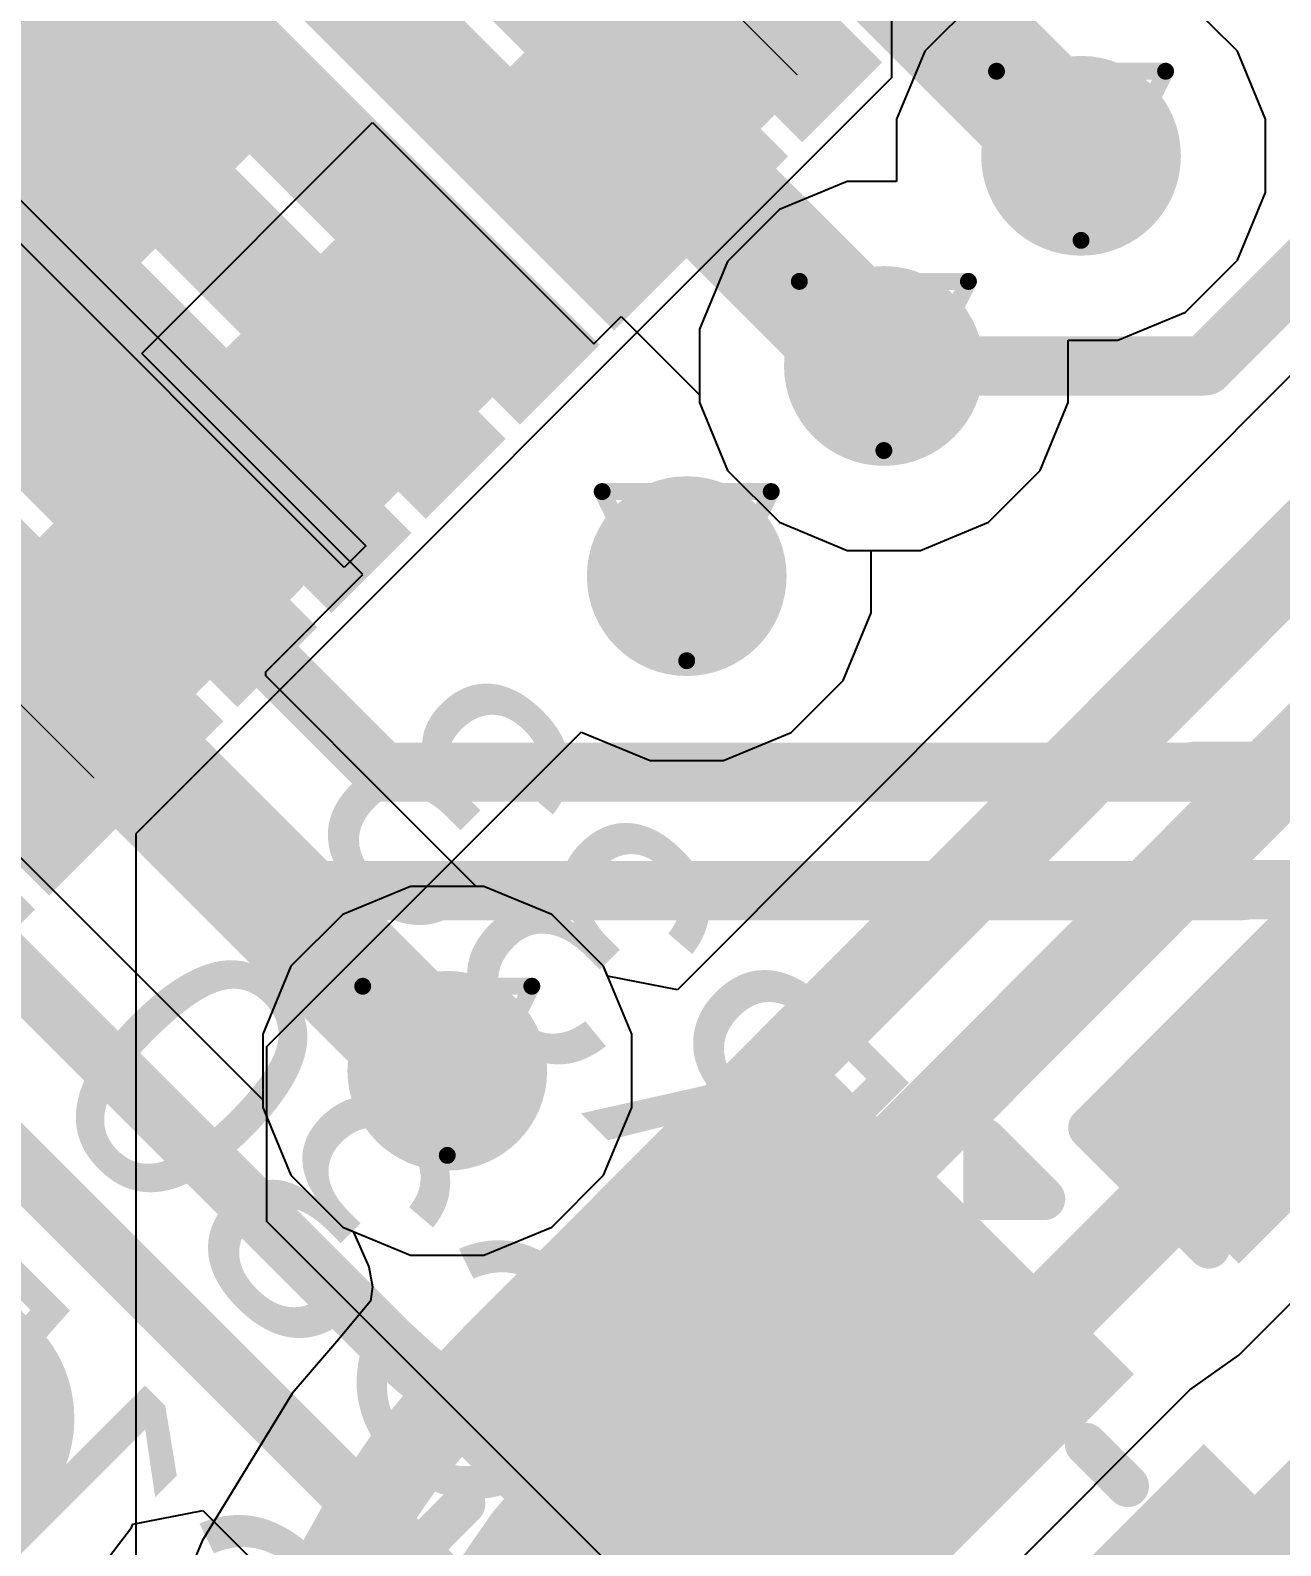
# Model space of a CAD drawing. Header units: inches. Extents: x 0 to 211, y 0 to 201.
# Drawn here: x 2.3435 to 2.4914, y 1.9974 to 2.1766 of the extents above; entities that cross this region are included whole.
import ezdxf

# ---------------------------------------------------------------- set-up
doc = ezdxf.new("R2010")
doc.units = ezdxf.units.IN
doc.header["$MEASUREMENT"] = 0
for name, color, linetype in [('Bottom Layer', 5, 'Continuous'), ('Bottom Overlay', 54, 'Continuous'), ('Bottom Paste', 16, 'Continuous'), ('Bottom Solder', 6, 'Continuous'), ('Drill Drawing', 1, 'Continuous'), ('Layer 1', 16, 'Continuous'), ('Layer 2', 76, 'Continuous'), ('Top Layer', 1, 'Continuous'), ('Top Overlay', 2, 'Continuous'), ('Top Paste', 8, 'Continuous'), ('Top Solder', 216, 'Continuous'), ('Via Holes', 16, 'Continuous')]:
    doc.layers.add(name, color=color, linetype=linetype)
doc.styles.add('Arial', font='', dxfattribs={"height": 0.2})
doc.styles.get('Arial').set_extended_font_data('Arial')

# ---------------------------------------------------------------- blocks, each defined once
blk = doc.blocks.new('SMD3225_4P_52')
at = {"layer": 'Top Layer'}
for points in [[(-0.07086615, 0.05708665), (-0.01574805, 0.05708665), (-0.01574805, 0.00984255), (-0.07086615, 0.00984255)], [(-0.07086615, -0.00984245), (-0.01574805, -0.00984245), (-0.01574805, -0.05708655), (-0.07086615, -0.05708655)]]:
    blk.add_hatch(color=1, dxfattribs=at).paths.add_polyline_path(points)
at = {"layer": 'Top Paste'}
for points in [[(-0.07086615, 0.05708665), (-0.01574805, 0.05708665), (-0.01574805, 0.00984255), (-0.07086615, 0.00984255)], [(-0.07086615, -0.00984245), (-0.01574805, -0.00984245), (-0.01574805, -0.05708655), (-0.07086615, -0.05708655)]]:
    blk.add_hatch(color=8, dxfattribs=at).paths.add_polyline_path(points)
at = {"layer": 'Top Solder'}
for points in [[(-0.07486615, 0.06108665), (-0.01174805, 0.06108665), (-0.01174805, 0.00584255), (-0.07486615, 0.00584255)], [(-0.07486615, -0.00584245), (-0.01174805, -0.00584245), (-0.01174805, -0.06108655), (-0.07486615, -0.06108655)]]:
    blk.add_hatch(color=216, dxfattribs=at).paths.add_polyline_path(points)
at = {"layer": 'Top Overlay'}
for points in [[(-0.065, -0.004, 0.005, 0.005, 0), (-0.065, 0.003, 0.005, 0.005, 0)], [(-0.082, -0.038, 0.005, 0.005, 0), (-0.082, -0.0279999, 0.005, 0.005, 0)], [(-0.077, -0.033, 0.005, 0.005, 0), (-0.082, -0.0279999, 0.005, 0.005, 0)], [(-0.077, -0.033, 0.005, 0.005, 0), (-0.082, -0.038, 0.005, 0.005, 0)], [(0.007, -0.0509999, 0.005, 0.005, 0), (-0.008, -0.0509999, 0.005, 0.005, 0)]]:
    blk.add_lwpolyline(points, format="xyseb", dxfattribs=at)
for points in [[(-0.06625, 0.003, 0.0025, 0.0025, 1), (-0.06375, 0.003, 0.0025, 0.0025, 1)], [(-0.06625, -0.004, 0.0025, 0.0025, 1), (-0.06375, -0.004, 0.0025, 0.0025, 1)], [(-0.08325, -0.0279999, 0.0025, 0.0025, 1), (-0.08075, -0.0279999, 0.0025, 0.0025, 1)], [(-0.08325, -0.0279999, 0.0025, 0.0025, 1), (-0.08075, -0.0279999, 0.0025, 0.0025, 1)], [(-0.07825, -0.033, 0.0025, 0.0025, 1), (-0.07575, -0.033, 0.0025, 0.0025, 1)], [(-0.07825, -0.033, 0.0025, 0.0025, 1), (-0.07575, -0.033, 0.0025, 0.0025, 1)], [(-0.08325, -0.038, 0.0025, 0.0025, 1), (-0.08075, -0.038, 0.0025, 0.0025, 1)], [(-0.08325, -0.038, 0.0025, 0.0025, 1), (-0.08075, -0.038, 0.0025, 0.0025, 1)], [(-0.00925, -0.0509999, 0.0025, 0.0025, 1), (-0.00675, -0.0509999, 0.0025, 0.0025, 1)]]:
    blk.add_lwpolyline(points, format="xyseb", close=True, dxfattribs=at)
blk = doc.blocks.new('LQFP_128_EP_14_14__64')
at = {"layer": 'Top Layer'}
for points in [[(0.2696724, 0.05116299999999999), (0.2696724, 0.059037), (0.3287274, 0.059037), (0.3287274, 0.05116300000000001)], [(0.2696724, 0.03543299999999999), (0.2696724, 0.04330699999999999), (0.3287274, 0.04330700000000001), (0.3287274, 0.03543300000000001)], [(0.2696725, 0.019683), (0.2696725, 0.02755699999999999), (0.3287275, 0.02755700000000001), (0.3287275, 0.01968300000000001)], [(0.2696725, 0.003932999999999995), (0.2696725, 0.01180699999999999), (0.3287275, 0.011807), (0.3287275, 0.003933000000000005)], [(0.2696725, -0.011807), (0.2696725, -0.003933000000000005), (0.3287275, -0.003932999999999995), (0.3287275, -0.01180699999999999)], [(0.2696725, -0.02755700000000001), (0.2696725, -0.01968300000000001), (0.3287275, -0.019683), (0.3287275, -0.02755699999999999)], [(0.2696724, -0.04330700000000001), (0.2696724, -0.03543300000000001), (0.3287274, -0.03543299999999999), (0.3287274, -0.04330699999999999)], [(0.2696724, -0.059037), (0.2696724, -0.05116300000000001), (0.3287274, -0.05116299999999999), (0.3287274, -0.059037)], [(0.2696725, -0.074807), (0.2696725, -0.066933), (0.3287275, -0.066933), (0.3287275, -0.074807)]]:
    blk.add_hatch(color=1, dxfattribs=at).paths.add_polyline_path(points)
at = {"layer": 'Top Paste'}
for points in [[(0.2696724, 0.05116299999999999), (0.2696724, 0.059037), (0.3287274, 0.059037), (0.3287274, 0.05116300000000001)], [(0.2696724, 0.03543299999999999), (0.2696724, 0.04330699999999999), (0.3287274, 0.04330700000000001), (0.3287274, 0.03543300000000001)], [(0.2696725, 0.019683), (0.2696725, 0.02755699999999999), (0.3287275, 0.02755700000000001), (0.3287275, 0.01968300000000001)], [(0.2696725, 0.003932999999999995), (0.2696725, 0.01180699999999999), (0.3287275, 0.011807), (0.3287275, 0.003933000000000005)], [(0.2696725, -0.011807), (0.2696725, -0.003933000000000005), (0.3287275, -0.003932999999999995), (0.3287275, -0.01180699999999999)], [(0.2696725, -0.02755700000000001), (0.2696725, -0.01968300000000001), (0.3287275, -0.019683), (0.3287275, -0.02755699999999999)], [(0.2696724, -0.04330700000000001), (0.2696724, -0.03543300000000001), (0.3287274, -0.03543299999999999), (0.3287274, -0.04330699999999999)], [(0.2696724, -0.059037), (0.2696724, -0.05116300000000001), (0.3287274, -0.05116299999999999), (0.3287274, -0.059037)], [(0.2696725, -0.074807), (0.2696725, -0.066933), (0.3287275, -0.066933), (0.3287275, -0.074807)]]:
    blk.add_hatch(color=8, dxfattribs=at).paths.add_polyline_path(points)
at = {"layer": 'Top Solder'}
for points in [[(0.2669166, 0.0641771), (0.2669166, 0.0775629), (0.3314834, 0.0775629), (0.3314834, 0.0641771)], [(0.2669165, 0.04840709999999999), (0.2669165, 0.0617929), (0.3314833, 0.0617929), (0.3314833, 0.04840710000000001)], [(0.2669165, 0.03267709999999999), (0.2669165, 0.0460629), (0.3314833, 0.0460629), (0.3314833, 0.03267710000000001)], [(0.2669166, 0.01692709999999999), (0.2669166, 0.03031289999999999), (0.3314834, 0.03031290000000001), (0.3314834, 0.01692710000000001)], [(0.2669166, 0.001177099999999994), (0.2669166, 0.01456289999999999), (0.3314834, 0.01456290000000001), (0.3314834, 0.001177100000000006)], [(0.2669166, -0.01456290000000001), (0.2669166, -0.001177100000000006), (0.3314834, -0.001177099999999994), (0.3314834, -0.01456289999999999)], [(0.2669166, -0.03031290000000001), (0.2669166, -0.01692710000000001), (0.3314834, -0.01692709999999999), (0.3314834, -0.03031289999999999)], [(0.2669165, -0.0460629), (0.2669165, -0.03267710000000001), (0.3314833, -0.03267709999999999), (0.3314833, -0.0460629)], [(0.2669165, -0.0617929), (0.2669165, -0.04840710000000001), (0.3314833, -0.04840709999999999), (0.3314833, -0.0617929)], [(0.2669166, -0.0775629), (0.2669166, -0.0641771), (0.3314834, -0.0641771), (0.3314834, -0.0775629)], [(0.2669166, -0.0932929), (0.2669166, -0.0799071), (0.3314834, -0.0799071), (0.3314834, -0.0932929)]]:
    blk.add_hatch(color=216, dxfattribs=at).paths.add_polyline_path(points)
blk = doc.blocks.new('R___0402_B_163')
at = {"layer": 'Bottom Layer'}
for points in [[(-0.009500000000000001, 0.0125), (-0.009499999999999998, -0.0125), (-0.0275, -0.0125), (-0.0275, 0.0125)], [(0.0275, 0.0125), (0.0275, -0.0125), (0.009500000000000001, -0.0125), (0.009499999999999998, 0.0125)]]:
    blk.add_hatch(color=5, dxfattribs=at).paths.add_polyline_path(points)
at = {"layer": 'Bottom Paste'}
for points in [[(-0.009500000000000001, 0.0125), (-0.009499999999999998, -0.0125), (-0.0275, -0.0125), (-0.0275, 0.0125)], [(0.0275, 0.0125), (0.0275, -0.0125), (0.009500000000000001, -0.0125), (0.009499999999999998, 0.0125)]]:
    blk.add_hatch(color=16, dxfattribs=at).paths.add_polyline_path(points)
at = {"layer": 'Bottom Solder'}
for points in [[(-0.007334600000000002, 0.0146654), (-0.007334599999999998, -0.0146654), (-0.0296654, -0.0146654), (-0.0296654, 0.0146654)], [(0.0296654, 0.0146654), (0.0296654, -0.0146654), (0.007334600000000002, -0.0146654), (0.007334599999999998, 0.0146654)]]:
    blk.add_hatch(color=6, dxfattribs=at).paths.add_polyline_path(points)
at = {"layer": 'Bottom Overlay'}
for points in [[(-0.031, 0.016, 0.005, 0.005, 0), (0.031, 0.016, 0.005, 0.005, 0)], [(-0.031, -0.016, 0.005, 0.005, 0), (-0.031, 0.016, 0.005, 0.005, 0)], [(0.031, -0.016, 0.005, 0.005, 0), (0.031, 0.016, 0.005, 0.005, 0)], [(-0.032, 0.017, 0.000127, 0.000127, 0), (0.032, 0.017, 0.000127, 0.000127, 0)], [(-0.031, -0.016, 0.005, 0.005, 0), (0.031, -0.016, 0.005, 0.005, 0)]]:
    blk.add_lwpolyline(points, format="xyseb", dxfattribs=at)
for points in [[(-0.03225, 0.016, 0.0025, 0.0025, 1), (-0.02975, 0.016, 0.0025, 0.0025, 1)], [(-0.03225, 0.016, 0.0025, 0.0025, 1), (-0.02975, 0.016, 0.0025, 0.0025, 1)], [(0.02975, 0.016, 0.0025, 0.0025, 1), (0.03225, 0.016, 0.0025, 0.0025, 1)], [(0.02975, 0.016, 0.0025, 0.0025, 1), (0.03225, 0.016, 0.0025, 0.0025, 1)], [(-0.0320317, 0.017, 6.35e-05, 6.35e-05, 1), (-0.0319683, 0.017, 6.35e-05, 6.35e-05, 1)], [(0.0319683, 0.017, 6.35e-05, 6.35e-05, 1), (0.0320317, 0.017, 6.35e-05, 6.35e-05, 1)], [(-0.03225, -0.016, 0.0025, 0.0025, 1), (-0.02975, -0.016, 0.0025, 0.0025, 1)], [(-0.03225, -0.016, 0.0025, 0.0025, 1), (-0.02975, -0.016, 0.0025, 0.0025, 1)], [(0.02975, -0.016, 0.0025, 0.0025, 1), (0.03225, -0.016, 0.0025, 0.0025, 1)], [(0.02975, -0.016, 0.0025, 0.0025, 1), (0.03225, -0.016, 0.0025, 0.0025, 1)]]:
    blk.add_lwpolyline(points, format="xyseb", close=True, dxfattribs=at)
blk = doc.blocks.new('R___0402_B_166')
at = {"layer": 'Bottom Layer'}
for points in [[(-0.009500000000000001, 0.0125), (-0.009499999999999998, -0.0125), (-0.0275, -0.0125), (-0.0275, 0.0125)], [(0.0275, 0.0125), (0.0275, -0.0125), (0.009500000000000001, -0.0125), (0.009499999999999998, 0.0125)]]:
    blk.add_hatch(color=5, dxfattribs=at).paths.add_polyline_path(points)
at = {"layer": 'Bottom Paste'}
for points in [[(-0.009500000000000001, 0.0125), (-0.009499999999999998, -0.0125), (-0.0275, -0.0125), (-0.0275, 0.0125)], [(0.0275, 0.0125), (0.0275, -0.0125), (0.009500000000000001, -0.0125), (0.009499999999999998, 0.0125)]]:
    blk.add_hatch(color=16, dxfattribs=at).paths.add_polyline_path(points)
at = {"layer": 'Bottom Solder'}
for points in [[(-0.007334600000000002, 0.0146654), (-0.007334599999999998, -0.0146654), (-0.0296654, -0.0146654), (-0.0296654, 0.0146654)], [(0.0296654, 0.0146654), (0.0296654, -0.0146654), (0.007334600000000002, -0.0146654), (0.007334599999999998, 0.0146654)]]:
    blk.add_hatch(color=6, dxfattribs=at).paths.add_polyline_path(points)
at = {"layer": 'Bottom Overlay'}
for points in [[(-0.031, 0.016, 0.005, 0.005, 0), (-0.031, -0.016, 0.005, 0.005, 0)], [(0.031, 0.016, 0.005, 0.005, 0), (-0.031, 0.016, 0.005, 0.005, 0)], [(0.031, 0.016, 0.005, 0.005, 0), (0.031, -0.016, 0.005, 0.005, 0)], [(0.032, 0.017, 0.000127, 0.000127, 0), (-0.032, 0.017, 0.000127, 0.000127, 0)], [(0.031, -0.016, 0.005, 0.005, 0), (-0.031, -0.016, 0.005, 0.005, 0)]]:
    blk.add_lwpolyline(points, format="xyseb", dxfattribs=at)
for points in [[(-0.03225, 0.016, 0.0025, 0.0025, 1), (-0.02975, 0.016, 0.0025, 0.0025, 1)], [(-0.03225, 0.016, 0.0025, 0.0025, 1), (-0.02975, 0.016, 0.0025, 0.0025, 1)], [(0.02975, 0.016, 0.0025, 0.0025, 1), (0.03225, 0.016, 0.0025, 0.0025, 1)], [(0.02975, 0.016, 0.0025, 0.0025, 1), (0.03225, 0.016, 0.0025, 0.0025, 1)], [(-0.0320317, 0.017, 6.35e-05, 6.35e-05, 1), (-0.0319683, 0.017, 6.35e-05, 6.35e-05, 1)], [(0.0319683, 0.017, 6.35e-05, 6.35e-05, 1), (0.0320317, 0.017, 6.35e-05, 6.35e-05, 1)], [(-0.03225, -0.016, 0.0025, 0.0025, 1), (-0.02975, -0.016, 0.0025, 0.0025, 1)], [(-0.03225, -0.016, 0.0025, 0.0025, 1), (-0.02975, -0.016, 0.0025, 0.0025, 1)], [(0.02975, -0.016, 0.0025, 0.0025, 1), (0.03225, -0.016, 0.0025, 0.0025, 1)], [(0.02975, -0.016, 0.0025, 0.0025, 1), (0.03225, -0.016, 0.0025, 0.0025, 1)]]:
    blk.add_lwpolyline(points, format="xyseb", close=True, dxfattribs=at)
blk = doc.blocks.new('C___0402_B_353')
at = {"layer": 'Bottom Layer'}
for points in [[(-0.009500000000000001, 0.0125), (-0.009499999999999998, -0.0125), (-0.0275, -0.0125), (-0.0275, 0.0125)], [(0.0275, 0.0125), (0.0275, -0.0125), (0.009500000000000001, -0.0125), (0.009499999999999998, 0.0125)]]:
    blk.add_hatch(color=5, dxfattribs=at).paths.add_polyline_path(points)
at = {"layer": 'Bottom Paste'}
for points in [[(-0.009500000000000001, 0.0125), (-0.009499999999999998, -0.0125), (-0.0275, -0.0125), (-0.0275, 0.0125)], [(0.0275, 0.0125), (0.0275, -0.0125), (0.009500000000000001, -0.0125), (0.009499999999999998, 0.0125)]]:
    blk.add_hatch(color=16, dxfattribs=at).paths.add_polyline_path(points)
at = {"layer": 'Bottom Solder'}
for points in [[(-0.007137800000000001, 0.0148622), (-0.007137799999999999, -0.0148622), (-0.0298622, -0.0148622), (-0.0298622, 0.0148622)], [(0.0298622, 0.0148622), (0.0298622, -0.0148622), (0.007137800000000001, -0.0148622), (0.007137799999999999, 0.0148622)]]:
    blk.add_hatch(color=6, dxfattribs=at).paths.add_polyline_path(points)
at = {"layer": 'Bottom Overlay'}
for points in [[(-0.011, 0.0160001, 0.005, 0.005, 0), (-0.031, 0.016, 0.005, 0.005, 0)], [(-0.031, 0.016, 0.005, 0.005, 0), (-0.031, -0.016, 0.005, 0.005, 0)], [(0.031, 0.016, 0.005, 0.005, 0), (0.011, 0.016, 0.005, 0.005, 0)], [(0.031, 0.016, 0.005, 0.005, 0), (0.031, -0.016, 0.005, 0.005, 0)], [(-0.011, -0.016, 0.005, 0.005, 0), (-0.031, -0.016, 0.005, 0.005, 0)], [(0.031, -0.016, 0.005, 0.005, 0), (0.011, -0.016, 0.005, 0.005, 0)]]:
    blk.add_lwpolyline(points, format="xyseb", dxfattribs=at)
for points in [[(-0.03225, 0.016, 0.0025, 0.0025, 1), (-0.02975, 0.016, 0.0025, 0.0025, 1)], [(-0.03225, 0.016, 0.0025, 0.0025, 1), (-0.02975, 0.016, 0.0025, 0.0025, 1)], [(-0.01225, 0.0160001, 0.0025, 0.0025, 1), (-0.00975, 0.0160001, 0.0025, 0.0025, 1)], [(0.00975, 0.016, 0.0025, 0.0025, 1), (0.01225, 0.016, 0.0025, 0.0025, 1)], [(0.02975, 0.016, 0.0025, 0.0025, 1), (0.03225, 0.016, 0.0025, 0.0025, 1)], [(0.02975, 0.016, 0.0025, 0.0025, 1), (0.03225, 0.016, 0.0025, 0.0025, 1)], [(-0.03225, -0.016, 0.0025, 0.0025, 1), (-0.02975, -0.016, 0.0025, 0.0025, 1)], [(-0.03225, -0.016, 0.0025, 0.0025, 1), (-0.02975, -0.016, 0.0025, 0.0025, 1)], [(-0.01225, -0.016, 0.0025, 0.0025, 1), (-0.00975, -0.016, 0.0025, 0.0025, 1)], [(0.00975, -0.016, 0.0025, 0.0025, 1), (0.01225, -0.016, 0.0025, 0.0025, 1)], [(0.02975, -0.016, 0.0025, 0.0025, 1), (0.03225, -0.016, 0.0025, 0.0025, 1)], [(0.02975, -0.016, 0.0025, 0.0025, 1), (0.03225, -0.016, 0.0025, 0.0025, 1)]]:
    blk.add_lwpolyline(points, format="xyseb", close=True, dxfattribs=at)
blk = doc.blocks.new('C___0402_B_358')
at = {"layer": 'Bottom Layer'}
for points in [[(-0.009500000000000001, 0.0125), (-0.009499999999999998, -0.0125), (-0.0275, -0.0125), (-0.0275, 0.0125)], [(0.0275, 0.0125), (0.0275, -0.0125), (0.009500000000000001, -0.0125), (0.009499999999999998, 0.0125)]]:
    blk.add_hatch(color=5, dxfattribs=at).paths.add_polyline_path(points)
at = {"layer": 'Bottom Paste'}
for points in [[(-0.009500000000000001, 0.0125), (-0.009499999999999998, -0.0125), (-0.0275, -0.0125), (-0.0275, 0.0125)], [(0.0275, 0.0125), (0.0275, -0.0125), (0.009500000000000001, -0.0125), (0.009499999999999998, 0.0125)]]:
    blk.add_hatch(color=16, dxfattribs=at).paths.add_polyline_path(points)
at = {"layer": 'Bottom Solder'}
for points in [[(-0.007137800000000001, 0.0148622), (-0.007137799999999999, -0.0148622), (-0.0298622, -0.0148622), (-0.0298622, 0.0148622)], [(0.0298622, 0.0148622), (0.0298622, -0.0148622), (0.007137800000000001, -0.0148622), (0.007137799999999999, 0.0148622)]]:
    blk.add_hatch(color=6, dxfattribs=at).paths.add_polyline_path(points)
at = {"layer": 'Bottom Overlay'}
for points in [[(-0.031, 0.016, 0.005, 0.005, 0), (-0.031, -0.016, 0.005, 0.005, 0)], [(-0.011, 0.016, 0.005, 0.005, 0), (-0.031, 0.016, 0.005, 0.005, 0)], [(0.031, 0.016, 0.005, 0.005, 0), (0.011, 0.016, 0.005, 0.005, 0)], [(0.031, 0.016, 0.005, 0.005, 0), (0.031, -0.016, 0.005, 0.005, 0)], [(-0.011, -0.016, 0.005, 0.005, 0), (-0.031, -0.016, 0.005, 0.005, 0)], [(0.031, -0.016, 0.005, 0.005, 0), (0.011, -0.016, 0.005, 0.005, 0)]]:
    blk.add_lwpolyline(points, format="xyseb", dxfattribs=at)
for points in [[(-0.03225, 0.016, 0.0025, 0.0025, 1), (-0.02975, 0.016, 0.0025, 0.0025, 1)], [(-0.03225, 0.016, 0.0025, 0.0025, 1), (-0.02975, 0.016, 0.0025, 0.0025, 1)], [(-0.01225, 0.016, 0.0025, 0.0025, 1), (-0.00975, 0.016, 0.0025, 0.0025, 1)], [(0.00975, 0.016, 0.0025, 0.0025, 1), (0.01225, 0.016, 0.0025, 0.0025, 1)], [(0.02975, 0.016, 0.0025, 0.0025, 1), (0.03225, 0.016, 0.0025, 0.0025, 1)], [(0.02975, 0.016, 0.0025, 0.0025, 1), (0.03225, 0.016, 0.0025, 0.0025, 1)], [(-0.03225, -0.016, 0.0025, 0.0025, 1), (-0.02975, -0.016, 0.0025, 0.0025, 1)], [(-0.03225, -0.016, 0.0025, 0.0025, 1), (-0.02975, -0.016, 0.0025, 0.0025, 1)], [(-0.01225, -0.016, 0.0025, 0.0025, 1), (-0.00975, -0.016, 0.0025, 0.0025, 1)], [(0.00975, -0.016, 0.0025, 0.0025, 1), (0.01225, -0.016, 0.0025, 0.0025, 1)], [(0.02975, -0.016, 0.0025, 0.0025, 1), (0.03225, -0.016, 0.0025, 0.0025, 1)], [(0.02975, -0.016, 0.0025, 0.0025, 1), (0.03225, -0.016, 0.0025, 0.0025, 1)]]:
    blk.add_lwpolyline(points, format="xyseb", close=True, dxfattribs=at)
blk = doc.blocks.new('C___0402_385')
at = {"layer": 'Top Layer'}
for points in [[(-0.0275, -0.0125), (-0.0275, 0.0125), (-0.009499999999999998, 0.0125), (-0.009500000000000001, -0.0125)], [(0.009499999999999998, -0.0125), (0.009500000000000001, 0.0125), (0.0275, 0.0125), (0.0275, -0.0125)]]:
    blk.add_hatch(color=1, dxfattribs=at).paths.add_polyline_path(points)
at = {"layer": 'Top Paste'}
for points in [[(-0.0275, -0.0125), (-0.0275, 0.0125), (-0.009499999999999998, 0.0125), (-0.009500000000000001, -0.0125)], [(0.009499999999999998, -0.0125), (0.009500000000000001, 0.0125), (0.0275, 0.0125), (0.0275, -0.0125)]]:
    blk.add_hatch(color=8, dxfattribs=at).paths.add_polyline_path(points)
at = {"layer": 'Top Solder'}
for points in [[(-0.0298622, -0.0148622), (-0.0298622, 0.0148622), (-0.007137799999999999, 0.0148622), (-0.007137800000000001, -0.0148622)], [(0.007137799999999999, -0.0148622), (0.007137800000000001, 0.0148622), (0.0298622, 0.0148622), (0.0298622, -0.0148622)]]:
    blk.add_hatch(color=216, dxfattribs=at).paths.add_polyline_path(points)
at = {"layer": 'Top Overlay'}
for points in [[(-0.011, 0.016, 0.005, 0.005, 0), (-0.031, 0.016, 0.005, 0.005, 0)], [(-0.031, 0.016, 0.005, 0.005, 0), (-0.031, -0.016, 0.005, 0.005, 0)], [(0.031, 0.016, 0.005, 0.005, 0), (0.011, 0.016, 0.005, 0.005, 0)], [(0.031, 0.016, 0.005, 0.005, 0), (0.031, -0.016, 0.005, 0.005, 0)], [(-0.011, -0.016, 0.005, 0.005, 0), (-0.031, -0.016, 0.005, 0.005, 0)], [(0.031, -0.016, 0.005, 0.005, 0), (0.011, -0.016, 0.005, 0.005, 0)]]:
    blk.add_lwpolyline(points, format="xyseb", dxfattribs=at)
for points in [[(-0.03225, 0.016, 0.0025, 0.0025, 1), (-0.02975, 0.016, 0.0025, 0.0025, 1)], [(-0.03225, 0.016, 0.0025, 0.0025, 1), (-0.02975, 0.016, 0.0025, 0.0025, 1)], [(-0.01225, 0.016, 0.0025, 0.0025, 1), (-0.00975, 0.016, 0.0025, 0.0025, 1)], [(0.00975, 0.016, 0.0025, 0.0025, 1), (0.01225, 0.016, 0.0025, 0.0025, 1)], [(0.02975, 0.016, 0.0025, 0.0025, 1), (0.03225, 0.016, 0.0025, 0.0025, 1)], [(0.02975, 0.016, 0.0025, 0.0025, 1), (0.03225, 0.016, 0.0025, 0.0025, 1)], [(-0.03225, -0.016, 0.0025, 0.0025, 1), (-0.02975, -0.016, 0.0025, 0.0025, 1)], [(-0.03225, -0.016, 0.0025, 0.0025, 1), (-0.02975, -0.016, 0.0025, 0.0025, 1)], [(-0.01225, -0.016, 0.0025, 0.0025, 1), (-0.00975, -0.016, 0.0025, 0.0025, 1)], [(0.00975, -0.016, 0.0025, 0.0025, 1), (0.01225, -0.016, 0.0025, 0.0025, 1)], [(0.02975, -0.016, 0.0025, 0.0025, 1), (0.03225, -0.016, 0.0025, 0.0025, 1)], [(0.02975, -0.016, 0.0025, 0.0025, 1), (0.03225, -0.016, 0.0025, 0.0025, 1)]]:
    blk.add_lwpolyline(points, format="xyseb", close=True, dxfattribs=at)

msp = doc.modelspace()

# ---------------------------------------------------------------- hatches: boundary and pattern name
at = {"layer": 'Bottom Layer'}
h = msp.add_hatch(color=5, dxfattribs=at)
edge = h.paths.add_edge_path()
edge.add_arc((2.4677484, 2.1617822), 0.011811, 0, 360)
h = msp.add_hatch(color=5, dxfattribs=at)
edge = h.paths.add_edge_path()
edge.add_arc((2.4444284, 2.1369267), 0.011811, 0, 360)
h = msp.add_hatch(color=5, dxfattribs=at)
edge = h.paths.add_edge_path()
edge.add_arc((2.4211084, 2.1120712), 0.011811, 0, 360)
h = msp.add_hatch(color=5, dxfattribs=at)
edge = h.paths.add_edge_path()
edge.add_arc((2.392789, 2.053572), 0.011811, 0, 360)
at = {"layer": 'Layer 1'}
h = msp.add_hatch(color=16, dxfattribs=at)
edge = h.paths.add_edge_path()
edge.add_arc((2.4677484, 2.1617822), 0.011811, 0, 360)
h = msp.add_hatch(color=16, dxfattribs=at)
edge = h.paths.add_edge_path()
edge.add_arc((2.4444284, 2.1369267), 0.011811, 0, 360)
h = msp.add_hatch(color=16, dxfattribs=at)
edge = h.paths.add_edge_path()
edge.add_arc((2.4211084, 2.1120712), 0.011811, 0, 360)
h = msp.add_hatch(color=16, dxfattribs=at)
edge = h.paths.add_edge_path()
edge.add_arc((2.392789, 2.053572), 0.011811, 0, 360)
at = {"layer": 'Layer 2'}
h = msp.add_hatch(color=76, dxfattribs=at)
edge = h.paths.add_edge_path()
edge.add_arc((2.4677484, 2.1617822), 0.011811, 0, 360)
h = msp.add_hatch(color=76, dxfattribs=at)
edge = h.paths.add_edge_path()
edge.add_arc((2.4444284, 2.1369267), 0.011811, 0, 360)
h = msp.add_hatch(color=76, dxfattribs=at)
edge = h.paths.add_edge_path()
edge.add_arc((2.4211084, 2.1120712), 0.011811, 0, 360)
h = msp.add_hatch(color=76, dxfattribs=at)
edge = h.paths.add_edge_path()
edge.add_arc((2.392789, 2.053572), 0.011811, 0, 360)
at = {"layer": 'Top Layer'}
msp.add_hatch(color=1, dxfattribs=at).paths.add_polyline_path([(2.3266834, 2.176091), (2.3200655, 2.1694731), (2.37852, 2.1110186), (2.3851379, 2.1176365)])
h = msp.add_hatch(color=1, dxfattribs=at)
edge = h.paths.add_edge_path()
edge.add_arc((2.4677484, 2.1617822), 0.011811, 0, 360)
h = msp.add_hatch(color=1, dxfattribs=at)
edge = h.paths.add_edge_path()
edge.add_arc((2.4444284, 2.1369267), 0.011811, 0, 360)
h = msp.add_hatch(color=1, dxfattribs=at)
edge = h.paths.add_edge_path()
edge.add_arc((2.4211084, 2.1120712), 0.011811, 0, 360)
h = msp.add_hatch(color=1, dxfattribs=at)
edge = h.paths.add_edge_path()
edge.add_arc((2.392789, 2.053572), 0.011811, 0, 360)
at = {"layer": 'Via Holes'}
h = msp.add_hatch(color=7, dxfattribs=at)
edge = h.paths.add_edge_path()
edge.add_arc((2.4677484, 2.1617822), 0.0059055, 0, 360)
h = msp.add_hatch(color=7, dxfattribs=at)
edge = h.paths.add_edge_path()
edge.add_arc((2.4444284, 2.1369267), 0.0059055, 0, 360)
h = msp.add_hatch(color=7, dxfattribs=at)
edge = h.paths.add_edge_path()
edge.add_arc((2.4211084, 2.1120712), 0.0059055, 0, 360)
h = msp.add_hatch(color=7, dxfattribs=at)
edge = h.paths.add_edge_path()
edge.add_arc((2.392789, 2.053572), 0.0059055, 0, 360)

# ---------------------------------------------------------------- linework, layer by layer
at = {"layer": 'Bottom Layer'}
for p, q in [((2.696923, 2.3405865), (2.4200092, 2.0631435)), ((2.4862389, 2.1741371), (2.4801033, 2.1802727)), ((2.4895594, 2.1661207), (2.4862389, 2.1741371)), ((2.3566517, 2.1384166), (2.3839501, 2.165715)), ((2.3839501, 2.165715), (2.4101131, 2.139552)), ((2.4895594, 2.1574437), (2.4895594, 2.1661207)), ((2.4862389, 2.1494273), (2.4895594, 2.1574437)), ((2.4801033, 2.1432917), (2.4862389, 2.1494273)), ((2.4101131, 2.139552), (2.4133413, 2.1427802)), ((2.4133413, 2.1427802), (2.4226174, 2.1335042)), ((2.4720869, 2.1399712), (2.4801033, 2.1432917)), ((2.4662394, 2.1325882), (2.4662394, 2.1399712)), ((2.4662394, 2.1399712), (2.4720869, 2.1399712)), ((2.3828147, 2.1122536), (2.3566517, 2.1384166)), ((2.4226174, 2.1335042), (2.4226174, 2.1325882)), ((2.4226174, 2.1325882), (2.4259379, 2.1245718)), ((2.4629189, 2.1245718), (2.4662394, 2.1325882)), ((2.4259379, 2.1245718), (2.4320735, 2.1184362)), ((2.4567833, 2.1184362), (2.4629189, 2.1245718)), ((2.4320735, 2.1184362), (2.4400899, 2.1151157)), ((2.4487669, 2.1151157), (2.4567833, 2.1184362)), ((2.4400899, 2.1151157), (2.4487669, 2.1151157)), ((2.3713126, 2.1007515), (2.3828147, 2.1122536)), ((2.3713126, 2.1002821), (2.3713126, 2.1007515)), ((2.387312, 2.0842826), (2.3713126, 2.1002821)), ((2.3873123, 2.0842824), (2.387312, 2.0842826)), ((2.3873125, 2.0842821), (2.3873123, 2.0842824)), ((2.3962116, 2.075383), (2.3873125, 2.0842821)), ((2.340853, 2.0802745), (2.3620783, 2.0590493)), ((2.3971275, 2.075383), (2.3962116, 2.075383)), ((2.4051439, 2.0720625), (2.3971275, 2.075383)), ((2.4112795, 2.0659269), (2.4051439, 2.0720625)), ((2.411754, 2.0647814), (2.4112795, 2.0659269)), ((2.4200092, 2.0631435), (2.411754, 2.0647814)), ((2.3620783, 2.0590493), (2.3620787, 2.0590487)), ((2.3620787, 2.0590487), (2.370978, 2.0501494)), ((2.370978, 2.0501494), (2.370978, 2.0492335)), ((2.370978, 2.0492335), (2.3742985, 2.0412171)), ((2.3742985, 2.0412171), (2.3804341, 2.0350815)), ((2.3804341, 2.0350815), (2.381643, 2.0345808)), ((2.381643, 2.0345808), (2.3834978, 2.0303928)), ((2.3834978, 2.0303928), (2.3839286, 2.0280154)), ((2.3839286, 2.0280154), (2.3837092, 2.0263471)), ((2.3837092, 2.0263471), (2.3797138, 2.0215699)), ((2.3797138, 2.0215699), (2.3744577, 2.0154158)), ((2.3744577, 2.0154158), (2.3637857, 1.9980006)), ((2.3637857, 1.9980006), (2.3559694, 1.9791304))]:
    msp.add_line(p, q, dxfattribs=at)
for points in [[(2.3985516, 2.0199953, 0.01, 0.01, 0), (2.7736551, 2.3958157, 0.01, 0.01, 0)], [(2.4105889, 2.007991, 0.01, 0.01, 0), (2.7856813, 2.3838002, 0.01, 0.01, 0)], [(2.3289941, 2.1983503, 0.015, 0.015, 0), (2.3582941, 2.1690503, 0.015, 0.015, 0)], [(2.4453359, 2.1841947, 0.015, 0.015, 0), (2.4674111, 2.1621195, 0.015, 0.015, 0)], [(2.3582941, 2.1679289, 0.015, 0.015, 0), (2.3582941, 2.1690503, 0.015, 0.015, 0)], [(2.412588, 2.1687671, 0.015, 0.015, 0), (2.4444284, 2.1369267, 0.015, 0.015, 0)], [(2.3544564, 2.1640912, 0.015, 0.015, 0), (2.3582941, 2.1679289, 0.015, 0.015, 0)], [(2.350995, 2.1073039, 0.015, 0.015, 0), (2.3534698, 2.1097787, 0.015, 0.015, 0)], [(2.350995, 2.1051825, 0.015, 0.015, 0), (2.350995, 2.1073039, 0.015, 0.015, 0)], [(2.350995, 2.1051825, 0.015, 0.015, 0), (2.3534698, 2.1027077, 0.015, 0.015, 0)], [(2.3534698, 2.0928913, 0.015, 0.015, 0), (2.3534698, 2.1027077, 0.015, 0.015, 0)], [(2.3534698, 2.0928913, 0.015, 0.015, 0), (2.3746955, 2.0716656, 0.015, 0.015, 0)], [(2.3746955, 2.0716655, 0.015, 0.015, 0), (2.3746955, 2.0716656, 0.015, 0.015, 0)], [(2.3746955, 2.0716655, 0.015, 0.015, 0), (2.392789, 2.053572, 0.015, 0.015, 0)], [(2.3957419, 2.0170743, 0.01, 0.01, 0), (2.398191, 2.0196266, 0.01, 0.01, 0)], [(2.398191, 2.0196266, 0.01, 0.01, 0), (2.3981968, 2.0196327, 0.01, 0.01, 0)], [(2.398191, 2.0196266, 0.01, 0.01, -7.775363833377034e-05), (2.3981968, 2.0196327, 0.01, 0.01, 0)], [(2.3981968, 2.0196327, 0.01, 0.01, -0.004697401301477964), (2.3985516, 2.0199953, 0.01, 0.01, 0)], [(2.365, 1.9389078, 0.01, 0.01, -0.1881129845134182), (2.3953054, 2.0166085, 0.01, 0.01, 0)], [(2.3953054, 2.0166085, 0.01, 0.01, -0.005910906065062896), (2.3957419, 2.0170743, 0.01, 0.01, 0)], [(2.4080084, 2.0053042, 0.01, 0.01, 0), (2.4104578, 2.0078569, 0.01, 0.01, 0)], [(2.4104578, 2.0078569, 0.01, 0.01, 0), (2.4104665, 2.0078659, 0.01, 0.01, 0)], [(2.4104578, 2.0078569, 0.01, 0.01, -0.0003127193403781351), (2.4104665, 2.0078659, 0.01, 0.01, 0)], [(2.4104665, 2.0078659, 0.01, 0.01, -0.004243389184751067), (2.4105852, 2.0079873, 0.01, 0.01, 0)], [(2.4105852, 2.0079873, 0.01, 0.01, 0), (2.4105889, 2.007991, 0.01, 0.01, 0)], [(2.4105852, 2.0079873, 0.01, 0.01, -0.0001308144532347098), (2.4105889, 2.007991, 0.01, 0.01, 0)], [(2.382, 1.9389078, 0.01, 0.01, -0.1882002181180387), (2.4078385, 2.0051227, 0.01, 0.01, 0)], [(2.4078386, 2.0051228, 0.01, 0.01, -0.006211977981708524), (2.4080084, 2.0053042, 0.01, 0.01, 0)]]:
    msp.add_lwpolyline(points, format="xyseb", dxfattribs=at)
for points in [[(2.3545441, 2.1690503, 0.0075, 0.0075, 1), (2.3620441, 2.1690503, 0.0075, 0.0075, 1)], [(2.3545441, 2.1690503, 0.0075, 0.0075, 1), (2.3620441, 2.1690503, 0.0075, 0.0075, 1)], [(2.408838, 2.1687671, 0.0075, 0.0075, 1), (2.416338, 2.1687671, 0.0075, 0.0075, 1)], [(2.3545441, 2.1679289, 0.0075, 0.0075, 1), (2.3620441, 2.1679289, 0.0075, 0.0075, 1)], [(2.3545441, 2.1679289, 0.0075, 0.0075, 1), (2.3620441, 2.1679289, 0.0075, 0.0075, 1)], [(2.3507064, 2.1640912, 0.0075, 0.0075, 1), (2.3582064, 2.1640912, 0.0075, 0.0075, 1)], [(2.4636611, 2.1621195, 0.0075, 0.0075, 1), (2.4711611, 2.1621195, 0.0075, 0.0075, 1)], [(2.4406784, 2.1369267, 0.0075, 0.0075, 1), (2.4481784, 2.1369267, 0.0075, 0.0075, 1)], [(2.3497198, 2.1097787, 0.0075, 0.0075, 1), (2.3572198, 2.1097787, 0.0075, 0.0075, 1)], [(2.347245, 2.1073039, 0.0075, 0.0075, 1), (2.354745, 2.1073039, 0.0075, 0.0075, 1)], [(2.347245, 2.1073039, 0.0075, 0.0075, 1), (2.354745, 2.1073039, 0.0075, 0.0075, 1)], [(2.347245, 2.1051825, 0.0075, 0.0075, 1), (2.354745, 2.1051825, 0.0075, 0.0075, 1)], [(2.347245, 2.1051825, 0.0075, 0.0075, 1), (2.354745, 2.1051825, 0.0075, 0.0075, 1)], [(2.3497198, 2.1027077, 0.0075, 0.0075, 1), (2.3572198, 2.1027077, 0.0075, 0.0075, 1)], [(2.3497198, 2.1027077, 0.0075, 0.0075, 1), (2.3572198, 2.1027077, 0.0075, 0.0075, 1)], [(2.3497198, 2.0928913, 0.0075, 0.0075, 1), (2.3572198, 2.0928913, 0.0075, 0.0075, 1)], [(2.3497198, 2.0928913, 0.0075, 0.0075, 1), (2.3572198, 2.0928913, 0.0075, 0.0075, 1)], [(2.3709455, 2.0716656, 0.0075, 0.0075, 1), (2.3784455, 2.0716656, 0.0075, 0.0075, 1)], [(2.3709455, 2.0716656, 0.0075, 0.0075, 1), (2.3784455, 2.0716656, 0.0075, 0.0075, 1)], [(2.3709455, 2.0716655, 0.0075, 0.0075, 1), (2.3784455, 2.0716655, 0.0075, 0.0075, 1)], [(2.3709455, 2.0716655, 0.0075, 0.0075, 1), (2.3784455, 2.0716655, 0.0075, 0.0075, 1)], [(2.389039, 2.053572, 0.0075, 0.0075, 1), (2.396539, 2.053572, 0.0075, 0.0075, 1)], [(2.395691, 2.0196266, 0.005, 0.005, 1), (2.400691, 2.0196266, 0.005, 0.005, 1)], [(2.395691, 2.0196266, 0.005, 0.005, 1), (2.400691, 2.0196266, 0.005, 0.005, 1)], [(2.395691, 2.0196266, 0.005, 0.005, 1), (2.400691, 2.0196266, 0.005, 0.005, 1)], [(2.3956968, 2.0196327, 0.005, 0.005, 1), (2.4006968, 2.0196327, 0.005, 0.005, 1)], [(2.3956968, 2.0196327, 0.005, 0.005, 1), (2.4006968, 2.0196327, 0.005, 0.005, 1)], [(2.3956968, 2.0196327, 0.005, 0.005, 1), (2.4006968, 2.0196327, 0.005, 0.005, 1)], [(2.3960516, 2.0199953, 0.005, 0.005, 1), (2.4010516, 2.0199953, 0.005, 0.005, 1)], [(2.3960516, 2.0199953, 0.005, 0.005, 1), (2.4010516, 2.0199953, 0.005, 0.005, 1)], [(2.3928054, 2.0166085, 0.005, 0.005, 1), (2.3978054, 2.0166085, 0.005, 0.005, 1)], [(2.3928054, 2.0166085, 0.005, 0.005, 1), (2.3978054, 2.0166085, 0.005, 0.005, 1)], [(2.3932419, 2.0170743, 0.005, 0.005, 1), (2.3982419, 2.0170743, 0.005, 0.005, 1)], [(2.3932419, 2.0170743, 0.005, 0.005, 1), (2.3982419, 2.0170743, 0.005, 0.005, 1)], [(2.4079578, 2.0078569, 0.005, 0.005, 1), (2.4129578, 2.0078569, 0.005, 0.005, 1)], [(2.4079578, 2.0078569, 0.005, 0.005, 1), (2.4129578, 2.0078569, 0.005, 0.005, 1)], [(2.4079578, 2.0078569, 0.005, 0.005, 1), (2.4129578, 2.0078569, 0.005, 0.005, 1)], [(2.4079665, 2.0078659, 0.005, 0.005, 1), (2.4129665, 2.0078659, 0.005, 0.005, 1)], [(2.4079665, 2.0078659, 0.005, 0.005, 1), (2.4129665, 2.0078659, 0.005, 0.005, 1)], [(2.4079665, 2.0078659, 0.005, 0.005, 1), (2.4129665, 2.0078659, 0.005, 0.005, 1)], [(2.4080852, 2.0079873, 0.005, 0.005, 1), (2.4130852, 2.0079873, 0.005, 0.005, 1)], [(2.4080852, 2.0079873, 0.005, 0.005, 1), (2.4130852, 2.0079873, 0.005, 0.005, 1)], [(2.4080852, 2.0079873, 0.005, 0.005, 1), (2.4130852, 2.0079873, 0.005, 0.005, 1)], [(2.4080889, 2.007991, 0.005, 0.005, 1), (2.4130889, 2.007991, 0.005, 0.005, 1)], [(2.4080889, 2.007991, 0.005, 0.005, 1), (2.4130889, 2.007991, 0.005, 0.005, 1)], [(2.4080889, 2.007991, 0.005, 0.005, 1), (2.4130889, 2.007991, 0.005, 0.005, 1)], [(2.4053385, 2.0051227, 0.005, 0.005, 1), (2.4103385, 2.0051227, 0.005, 0.005, 1)], [(2.4053386, 2.0051228, 0.005, 0.005, 1), (2.4103386, 2.0051228, 0.005, 0.005, 1)], [(2.4055084, 2.0053042, 0.005, 0.005, 1), (2.4105084, 2.0053042, 0.005, 0.005, 1)], [(2.4055084, 2.0053042, 0.005, 0.005, 1), (2.4105084, 2.0053042, 0.005, 0.005, 1)]]:
    msp.add_lwpolyline(points, format="xyseb", close=True, dxfattribs=at)
at = {"layer": 'Drill Drawing'}
for points in [[(2.4577484, 2.1717822, 0.002, 0.002, 0), (2.4777484, 2.1717822, 0.002, 0.002, 0)], [(2.4577484, 2.1717822, 0.002, 0.002, 0), (2.4677484, 2.1517822, 0.002, 0.002, 0)], [(2.4677484, 2.1517822, 0.002, 0.002, 0), (2.4777484, 2.1717822, 0.002, 0.002, 0)], [(2.4344284, 2.1469267, 0.002, 0.002, 0), (2.4544284, 2.1469267, 0.002, 0.002, 0)], [(2.4344284, 2.1469267, 0.002, 0.002, 0), (2.4444284, 2.1269267, 0.002, 0.002, 0)], [(2.4444284, 2.1269267, 0.002, 0.002, 0), (2.4544284, 2.1469267, 0.002, 0.002, 0)], [(2.4111084, 2.1220712, 0.002, 0.002, 0), (2.4311084, 2.1220712, 0.002, 0.002, 0)], [(2.4111084, 2.1220712, 0.002, 0.002, 0), (2.4211084, 2.1020712, 0.002, 0.002, 0)], [(2.4211084, 2.1020712, 0.002, 0.002, 0), (2.4311084, 2.1220712, 0.002, 0.002, 0)], [(2.382789, 2.063572, 0.002, 0.002, 0), (2.402789, 2.063572, 0.002, 0.002, 0)], [(2.382789, 2.063572, 0.002, 0.002, 0), (2.392789, 2.043572, 0.002, 0.002, 0)], [(2.392789, 2.043572, 0.002, 0.002, 0), (2.402789, 2.063572, 0.002, 0.002, 0)]]:
    msp.add_lwpolyline(points, format="xyseb", dxfattribs=at)
for points in [[(2.4572484, 2.1717822, 0.001, 0.001, 1), (2.4582484, 2.1717822, 0.001, 0.001, 1)], [(2.4572484, 2.1717822, 0.001, 0.001, 1), (2.4582484, 2.1717822, 0.001, 0.001, 1)], [(2.4772484, 2.1717822, 0.001, 0.001, 1), (2.4782484, 2.1717822, 0.001, 0.001, 1)], [(2.4772484, 2.1717822, 0.001, 0.001, 1), (2.4782484, 2.1717822, 0.001, 0.001, 1)], [(2.4672484, 2.1517822, 0.001, 0.001, 1), (2.4682484, 2.1517822, 0.001, 0.001, 1)], [(2.4672484, 2.1517822, 0.001, 0.001, 1), (2.4682484, 2.1517822, 0.001, 0.001, 1)], [(2.4339284, 2.1469267, 0.001, 0.001, 1), (2.4349284, 2.1469267, 0.001, 0.001, 1)], [(2.4339284, 2.1469267, 0.001, 0.001, 1), (2.4349284, 2.1469267, 0.001, 0.001, 1)], [(2.4539284, 2.1469267, 0.001, 0.001, 1), (2.4549284, 2.1469267, 0.001, 0.001, 1)], [(2.4539284, 2.1469267, 0.001, 0.001, 1), (2.4549284, 2.1469267, 0.001, 0.001, 1)], [(2.4439284, 2.1269267, 0.001, 0.001, 1), (2.4449284, 2.1269267, 0.001, 0.001, 1)], [(2.4439284, 2.1269267, 0.001, 0.001, 1), (2.4449284, 2.1269267, 0.001, 0.001, 1)], [(2.4106084, 2.1220712, 0.001, 0.001, 1), (2.4116084, 2.1220712, 0.001, 0.001, 1)], [(2.4106084, 2.1220712, 0.001, 0.001, 1), (2.4116084, 2.1220712, 0.001, 0.001, 1)], [(2.4306084, 2.1220712, 0.001, 0.001, 1), (2.4316084, 2.1220712, 0.001, 0.001, 1)], [(2.4306084, 2.1220712, 0.001, 0.001, 1), (2.4316084, 2.1220712, 0.001, 0.001, 1)], [(2.4206084, 2.1020712, 0.001, 0.001, 1), (2.4216084, 2.1020712, 0.001, 0.001, 1)], [(2.4206084, 2.1020712, 0.001, 0.001, 1), (2.4216084, 2.1020712, 0.001, 0.001, 1)], [(2.382289, 2.063572, 0.001, 0.001, 1), (2.383289, 2.063572, 0.001, 0.001, 1)], [(2.382289, 2.063572, 0.001, 0.001, 1), (2.383289, 2.063572, 0.001, 0.001, 1)], [(2.402289, 2.063572, 0.001, 0.001, 1), (2.403289, 2.063572, 0.001, 0.001, 1)], [(2.402289, 2.063572, 0.001, 0.001, 1), (2.403289, 2.063572, 0.001, 0.001, 1)], [(2.392289, 2.043572, 0.001, 0.001, 1), (2.393289, 2.043572, 0.001, 0.001, 1)], [(2.392289, 2.043572, 0.001, 0.001, 1), (2.393289, 2.043572, 0.001, 0.001, 1)]]:
    msp.add_lwpolyline(points, format="xyseb", close=True, dxfattribs=at)
at = {"layer": 'Layer 1'}
for p, q in [((2.4553935, 2.1802727), (2.4492579, 2.1741371)), ((2.4862389, 2.1741371), (2.4801033, 2.1802727)), ((2.4492579, 2.1741371), (2.4459374, 2.1661207)), ((2.4895594, 2.1661207), (2.4862389, 2.1741371)), ((2.4459374, 2.1661207), (2.4459374, 2.1587377)), ((2.4895594, 2.1574437), (2.4895594, 2.1661207)), ((2.4400899, 2.1587377), (2.4320735, 2.1554172)), ((2.4459374, 2.1587377), (2.4400899, 2.1587377)), ((2.4862389, 2.1494273), (2.4895594, 2.1574437)), ((2.4320735, 2.1554172), (2.4259379, 2.1492816)), ((2.4259379, 2.1492816), (2.4226174, 2.1412652)), ((2.4801033, 2.1432917), (2.4862389, 2.1494273)), ((2.4720869, 2.1399712), (2.4801033, 2.1432917)), ((2.4226174, 2.1412652), (2.4226174, 2.1325882)), ((2.4662394, 2.1325882), (2.4662394, 2.1399712)), ((2.4662394, 2.1399712), (2.4720869, 2.1399712)), ((2.4226174, 2.1325882), (2.4259379, 2.1245718)), ((2.4629189, 2.1245718), (2.4662394, 2.1325882)), ((2.4259379, 2.1245718), (2.4320735, 2.1184362)), ((2.4567833, 2.1184362), (2.4629189, 2.1245718)), ((2.4320735, 2.1184362), (2.4400899, 2.1151157)), ((2.4487669, 2.1151157), (2.4567833, 2.1184362)), ((2.4400899, 2.1151157), (2.4487669, 2.1151157)), ((2.3884505, 2.075383), (2.3804341, 2.0720625)), ((2.3971275, 2.075383), (2.3884505, 2.075383)), ((2.4051439, 2.0720625), (2.3971275, 2.075383)), ((2.3804341, 2.0720625), (2.3742985, 2.0659269)), ((2.4112795, 2.0659269), (2.4051439, 2.0720625)), ((2.3742985, 2.0659269), (2.370978, 2.0579105)), ((2.4146, 2.0579105), (2.4112795, 2.0659269)), ((2.370978, 2.0579105), (2.370978, 2.0492335)), ((2.4146, 2.0492335), (2.4146, 2.0579105)), ((2.370978, 2.0492335), (2.3742985, 2.0412171)), ((2.4112795, 2.0412171), (2.4146, 2.0492335)), ((2.3742985, 2.0412171), (2.3804341, 2.0350815)), ((2.4051439, 2.0350815), (2.4112795, 2.0412171)), ((2.3804341, 2.0350815), (2.3884505, 2.031761)), ((2.3971275, 2.031761), (2.4051439, 2.0350815)), ((2.3884505, 2.031761), (2.3971275, 2.031761))]:
    msp.add_line(p, q, dxfattribs=at)
at = {"layer": 'Layer 2'}
for p, q in [((2.4453358, 2.1887959), (2.4453357, 2.1710036)), ((2.4862389, 2.1741371), (2.4801033, 2.1802727)), ((2.4895594, 2.1661207), (2.4862389, 2.1741371)), ((2.4453357, 2.1710036), (2.3559447, 2.0816125)), ((2.4895594, 2.1574437), (2.4895594, 2.1661207)), ((2.4862389, 2.1494273), (2.4895594, 2.1574437)), ((2.4801033, 2.1432917), (2.4862389, 2.1494273)), ((2.4720869, 2.1399712), (2.4801033, 2.1432917)), ((2.4662394, 2.1325882), (2.4662394, 2.1399712)), ((2.4662394, 2.1399712), (2.4720869, 2.1399712)), ((2.4629189, 2.1245718), (2.4662394, 2.1325882)), ((2.4567833, 2.1184362), (2.4629189, 2.1245718)), ((2.4487669, 2.1151157), (2.4567833, 2.1184362)), ((2.4429194, 2.1077327), (2.4429194, 2.1151157)), ((2.4429194, 2.1151157), (2.4487669, 2.1151157)), ((2.4395989, 2.0997163), (2.4429194, 2.1077327)), ((2.4334633, 2.0935807), (2.4395989, 2.0997163)), ((2.3714385, 2.0564385), (2.4086671, 2.0936671)), ((2.4086671, 2.0936671), (2.4087535, 2.0935807)), ((2.4087535, 2.0935807), (2.4167699, 2.0902602)), ((2.4254469, 2.0902602), (2.4334633, 2.0935807)), ((2.4167699, 2.0902602), (2.4254469, 2.0902602)), ((2.3559447, 2.0816125), (2.3559447, 1.9049296)), ((2.3714386, 2.0357679), (2.3714385, 2.0564385)), ((2.4580661, 1.9491407), (2.3714386, 2.0357679))]:
    msp.add_line(p, q, dxfattribs=at)
at = {"layer": 'Top Layer'}
for p, q in [((2.3343405, 2.1644972), (2.3831697, 2.115668)), ((2.3806058, 2.113104), (2.3317765, 2.1619333)), ((2.3831697, 2.115668), (2.3806058, 2.113104)), ((2.4864121, 2.0199551), (2.514007, 2.04755)), ((2.480627, 2.0158406), (2.4864122, 2.0199551)), ((2.4864122, 2.0199551), (2.4864121, 2.0199551)), ((2.4304364, 1.96565), (2.480627, 2.0158406)), ((2.355613, 1.9999401), (2.3638701, 2.0015826)), ((2.3638701, 2.0015826), (2.3961809, 1.9692718)), ((2.3517485, 1.9947254), (2.3554524, 1.9995525)), ((2.3554524, 1.9995525), (2.355613, 1.9999401))]:
    msp.add_line(p, q, dxfattribs=at)
for points in [[(2.3321745, 2.1863732, 0.007, 0.007, 0), (2.3721456, 2.1464021, 0.007, 0.007, 0)], [(2.4462273, 2.1836752, 0.007, 0.007, 0), (2.4677484, 2.1621541, 0.007, 0.007, 0)], [(2.3317485, 2.164525, 0.007, 0.007, 0), (2.3610087, 2.1352649, 0.007, 0.007, 0)], [(2.4677484, 2.1617822, 0.007, 0.007, 0), (2.4677484, 2.1621541, 0.007, 0.007, 0)], [(2.4823799, 2.1369267, 0.007, 0.007, 0), (2.4999068, 2.1544536, 0.007, 0.007, 0)], [(2.3721456, 2.146402, 0.007, 0.007, 0), (2.3721456, 2.1464021, 0.007, 0.007, 0)], [(2.4444284, 2.1369267, 0.007, 0.007, 0), (2.4823799, 2.1369267, 0.007, 0.007, 0)], [(2.3498717, 2.1241282, 0.007, 0.007, 0), (2.3498719, 2.1241282, 0.007, 0.007, 0)], [(2.3498719, 2.1241282, 0.007, 0.007, 0), (2.3851171, 2.088883, 0.007, 0.007, 0)], [(2.3387489, 2.1130054, 0.007, 0.007, 0), (2.3768713, 2.074883, 0.007, 0.007, 0)], [(2.3164751, 2.0907315, 0.007, 0.007, 0), (2.3860265, 2.0211801, 0.007, 0.007, 0)], [(2.3851171, 2.088883, 0.007, 0.007, 0), (2.4810939, 2.088883, 0.007, 0.007, 0)], [(2.4810939, 2.088883, 0.007, 0.007, 0), (2.4812137, 2.0890028, 0.007, 0.007, 0)], [(2.4812137, 2.0890028, 0.007, 0.007, 0), (2.50151, 2.0890028, 0.007, 0.007, 0)], [(2.3053311, 2.0795875, 0.007, 0.007, 0), (2.4059141, 1.9790045, 0.007, 0.007, 0)], [(2.3768713, 2.074883, 0.007, 0.007, 0), (2.4868928, 2.074883, 0.007, 0.007, 0)], [(2.4868928, 2.074883, 0.007, 0.007, 0), (2.4870126, 2.0750028, 0.007, 0.007, 0)], [(2.4870126, 2.0750028, 0.007, 0.007, 0), (2.4957111, 2.0750028, 0.007, 0.007, 0)], [(2.4545045, 2.0149175, 0.01, 0.01, 0), (2.488887, 2.0493, 0.01, 0.01, 0)], [(2.3126054, 2.0500534, 0.007, 0.007, 0), (2.341648, 2.0210105, 0.007, 0.007, 0)], [(2.4794812, 1.9875682, 0.01, 0.01, 0), (2.51505, 2.023137, 0.01, 0.01, 0)], [(2.3416481, 2.0210104, 0.007, 0.007, -0.4142121361553011), (2.341648, 2.0039084, 0.007, 0.007, 0)], [(2.420508, 2.0068974, 0.007, 0.007, -0.198912367379658), (2.3860265, 2.0211801, 0.007, 0.007, 0)], [(2.4321552, 2.0149175, 0.007, 0.007, 0), (2.4545045, 2.0149175, 0.007, 0.007, 0)], [(2.2661252, 1.9283856, 0.007, 0.007, 0), (2.341648, 2.0039084, 0.007, 0.007, 0)]]:
    msp.add_lwpolyline(points, format="xyseb", dxfattribs=at)
for points in [[(2.4659984, 2.1621541, 0.0035, 0.0035, 1), (2.4694984, 2.1621541, 0.0035, 0.0035, 1)], [(2.4659984, 2.1621541, 0.0035, 0.0035, 1), (2.4694984, 2.1621541, 0.0035, 0.0035, 1)], [(2.4659984, 2.1617822, 0.0035, 0.0035, 1), (2.4694984, 2.1617822, 0.0035, 0.0035, 1)], [(2.3703956, 2.1464021, 0.0035, 0.0035, 1), (2.3738956, 2.1464021, 0.0035, 0.0035, 1)], [(2.3703956, 2.1464021, 0.0035, 0.0035, 1), (2.3738956, 2.1464021, 0.0035, 0.0035, 1)], [(2.3703956, 2.146402, 0.0035, 0.0035, 1), (2.3738956, 2.146402, 0.0035, 0.0035, 1)], [(2.4426784, 2.1369267, 0.0035, 0.0035, 1), (2.4461784, 2.1369267, 0.0035, 0.0035, 1)], [(2.4806299, 2.1369267, 0.0035, 0.0035, 1), (2.4841299, 2.1369267, 0.0035, 0.0035, 1)], [(2.4806299, 2.1369267, 0.0035, 0.0035, 1), (2.4841299, 2.1369267, 0.0035, 0.0035, 1)], [(2.3592587, 2.1352649, 0.0035, 0.0035, 1), (2.3627587, 2.1352649, 0.0035, 0.0035, 1)], [(2.3481217, 2.1241282, 0.0035, 0.0035, 1), (2.3516217, 2.1241282, 0.0035, 0.0035, 1)], [(2.3481219, 2.1241282, 0.0035, 0.0035, 1), (2.3516219, 2.1241282, 0.0035, 0.0035, 1)], [(2.3481219, 2.1241282, 0.0035, 0.0035, 1), (2.3516219, 2.1241282, 0.0035, 0.0035, 1)], [(2.3833671, 2.088883, 0.0035, 0.0035, 1), (2.3868671, 2.088883, 0.0035, 0.0035, 1)], [(2.3833671, 2.088883, 0.0035, 0.0035, 1), (2.3868671, 2.088883, 0.0035, 0.0035, 1)], [(2.4793439, 2.088883, 0.0035, 0.0035, 1), (2.4828439, 2.088883, 0.0035, 0.0035, 1)], [(2.4793439, 2.088883, 0.0035, 0.0035, 1), (2.4828439, 2.088883, 0.0035, 0.0035, 1)], [(2.4794637, 2.0890028, 0.0035, 0.0035, 1), (2.4829637, 2.0890028, 0.0035, 0.0035, 1)], [(2.4794637, 2.0890028, 0.0035, 0.0035, 1), (2.4829637, 2.0890028, 0.0035, 0.0035, 1)], [(2.3751213, 2.074883, 0.0035, 0.0035, 1), (2.3786213, 2.074883, 0.0035, 0.0035, 1)], [(2.3751213, 2.074883, 0.0035, 0.0035, 1), (2.3786213, 2.074883, 0.0035, 0.0035, 1)], [(2.4851428, 2.074883, 0.0035, 0.0035, 1), (2.4886428, 2.074883, 0.0035, 0.0035, 1)], [(2.4851428, 2.074883, 0.0035, 0.0035, 1), (2.4886428, 2.074883, 0.0035, 0.0035, 1)], [(2.4852626, 2.0750028, 0.0035, 0.0035, 1), (2.4887626, 2.0750028, 0.0035, 0.0035, 1)], [(2.4852626, 2.0750028, 0.0035, 0.0035, 1), (2.4887626, 2.0750028, 0.0035, 0.0035, 1)], [(2.486387, 2.0493, 0.005, 0.005, 1), (2.491387, 2.0493, 0.005, 0.005, 1)], [(2.339898, 2.0210105, 0.0035, 0.0035, 1), (2.343398, 2.0210105, 0.0035, 0.0035, 1)], [(2.3398981, 2.0210104, 0.0035, 0.0035, 1), (2.3433981, 2.0210104, 0.0035, 0.0035, 1)], [(2.3842765, 2.0211801, 0.0035, 0.0035, 1), (2.3877765, 2.0211801, 0.0035, 0.0035, 1)], [(2.3842765, 2.0211801, 0.0035, 0.0035, 1), (2.3877765, 2.0211801, 0.0035, 0.0035, 1)], [(2.4520045, 2.0149175, 0.005, 0.005, 1), (2.4570045, 2.0149175, 0.005, 0.005, 1)], [(2.4304052, 2.0149175, 0.0035, 0.0035, 1), (2.4339052, 2.0149175, 0.0035, 0.0035, 1)], [(2.4527545, 2.0149175, 0.0035, 0.0035, 1), (2.4562545, 2.0149175, 0.0035, 0.0035, 1)], [(2.418758, 2.0068974, 0.0035, 0.0035, 1), (2.422258, 2.0068974, 0.0035, 0.0035, 1)], [(2.339898, 2.0039084, 0.0035, 0.0035, 1), (2.343398, 2.0039084, 0.0035, 0.0035, 1)], [(2.339898, 2.0039084, 0.0035, 0.0035, 1), (2.343398, 2.0039084, 0.0035, 0.0035, 1)]]:
    msp.add_lwpolyline(points, format="xyseb", close=True, dxfattribs=at)

# ---------------------------------------------------------------- block references
for name, p, rotation in [('LQFP_128_EP_14_14__64', (2.1661442, 2.3635333), 315), ('R___0402_B_163', (2.3995065, 2.1819784), 315), ('C___0402_B_353', (2.3699474, 2.1524193), 135), ('R___0402_B_166', (2.3403883, 2.1228602), 135), ('C___0402_B_358', (2.3108292, 2.0933011), 135), ('C___0402_385', (2.5019685, 2.0362185), 135), ('SMD3225_4P_52', (2.4251954, 1.9606318), 225)]:
    msp.add_blockref(name, p, dxfattribs=dict(rotation=rotation))

# ---------------------------------------------------------------- texts
at = {"layer": 'Bottom Overlay', "style": 'Arial', "text_generation_flag": 2}
for s, p in [('R33', (2.4286291, 2.0285104)), ('C30', (2.3979767, 1.9961536)), ('C15', (2.3672891, 1.9636648))]:
    msp.add_text(s, height=0.03, rotation=315, dxfattribs=at).set_placement(p)

doc.saveas('drawing.dxf')
